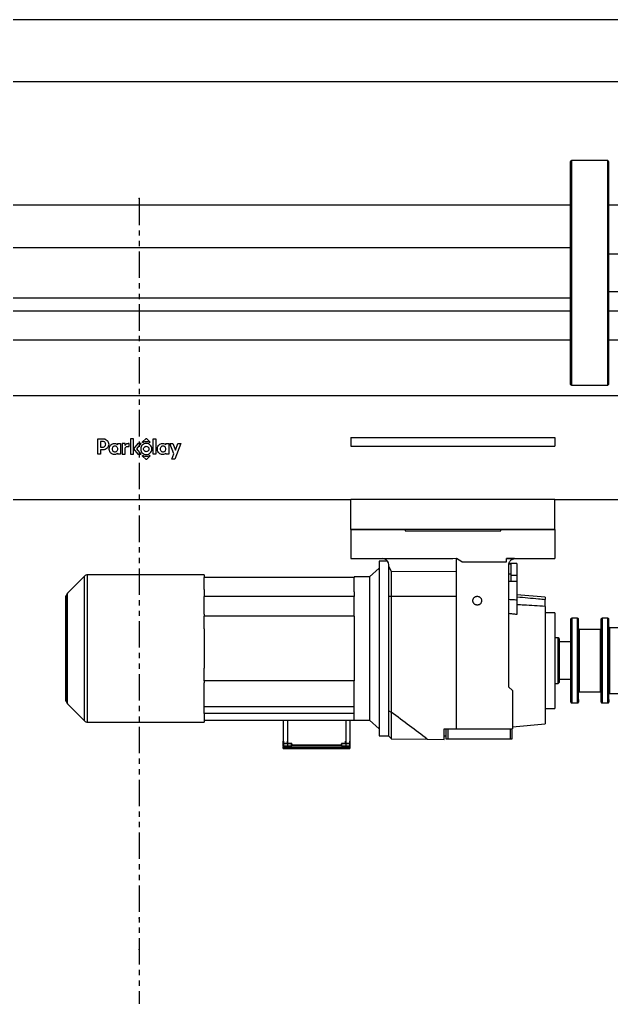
# Model space of a CAD drawing. Header units: millimetres. Extents: x 870 to 18710, y 295 to 21115.
# Drawn here: x 9284 to 9426.3, y 6341.8 to 6576.9 of the extents above; entities that cross this region are included whole.
import ezdxf
from ezdxf.enums import TextEntityAlignment as Align

# ---------------------------------------------------------------- set-up
doc = ezdxf.new("R2010")
doc.units = ezdxf.units.MM
doc.linetypes.add('PHANTOM', pattern=[12.7, 6.35, -1.27, 1.27, -1.27, 1.27, -1.27])
for name, color, linetype in [('PK24-LABEL', 7, 'Continuous'), ('PK24-LOGO', 7, 'Continuous'), ('PK24E-DATA', 7, 'Continuous'), ('PK24E-STRUCT-STEEL', 254, 'Continuous'), ('TEMEL', 3, 'Continuous')]:
    doc.layers.add(name, color=color, linetype=linetype)
for name, color, linetype, true_color in [('PK24E-HELPER', 253, 'PHANTOM', 0xa1a1a1), ('PK24E-SYS-LIFT', 31, 'Continuous', 0xffcc5a), ('PK24E-SYS-SHELF', 31, 'Continuous', 0xffcc5a)]:
    doc.layers.add(name, color=color, linetype=linetype, true_color=true_color)
doc.styles.get("Standard").update_dxf_attribs({"font": 'arial.ttf'})

# ---------------------------------------------------------------- blocks, each defined once
blk = doc.blocks.new('LOGO----DECOR-PK24')
at = {"layer": 'PK24-LOGO'}
for p, q in [((-10, 2.13), (-8.71, 2.13)), ((-10, -1.62), (-10, 2.13)), ((-9.29, 1.47), (-9.29, 0.11)), ((-8.76, 1.47), (-9.29, 1.47)), ((-9.29, 0.11), (-8.76, 0.11)), ((-8.61, 1.46), (-8.76, 1.47)), ((-8.76, 0.11), (-8.61, 0.13)), ((-8.71, 2.13), (-8.43, 2.11)), ((-8.48, 1.42), (-8.61, 1.46)), ((-8.61, 0.13), (-8.48, 0.17)), ((-8.36, 1.35), (-8.48, 1.42)), ((-8.48, 0.17), (-8.36, 0.23)), ((-8.43, 2.11), (-8.3, 2.07)), ((-8.26, 1.27), (-8.36, 1.35)), ((-8.36, 0.23), (-8.26, 0.31)), ((-8.3, 2.07), (-8.17, 2.03)), ((-8.19, 1.17), (-8.26, 1.27)), ((-8.26, 0.31), (-8.19, 0.41)), ((-8.13, 1.05), (-8.19, 1.17)), ((-8.19, 0.41), (-8.13, 0.53)), ((-8.17, 2.03), (-7.94, 1.9)), ((-8.09, 0.93), (-8.13, 1.05)), ((-8.13, 0.53), (-8.09, 0.66)), ((-8.08, 0.79), (-8.09, 0.93)), ((-8.09, 0.66), (-8.08, 0.79)), ((-7.94, 1.9), (-7.74, 1.74)), ((-7.74, 1.74), (-7.58, 1.55)), ((-7.58, 0.04), (-7.74, -0.16)), ((-7.58, 1.55), (-7.46, 1.32)), ((-7.46, 0.27), (-7.58, 0.04)), ((-7.46, 1.32), (-7.38, 1.06)), ((-7.38, 0.52), (-7.46, 0.27)), ((-7.38, 1.06), (-7.36, 0.79)), ((-7.36, 0.79), (-7.38, 0.52)), ((-7.19, -0.02), (-7.16, 0.13)), ((-7.16, 0.13), (-7.11, 0.26)), ((-7.11, 0.26), (-6.98, 0.49)), ((-6.98, 0.49), (-6.82, 0.68)), ((-6.82, 0.68), (-6.62, 0.82)), ((-6.62, 0.82), (-6.41, 0.92)), ((-6.42, 0.06), (-6.48, -0.05)), ((-6.33, 0.17), (-6.42, 0.06)), ((-6.41, 0.92), (-6.19, 0.98)), ((-6.23, 0.25), (-6.33, 0.17)), ((-6.11, 0.31), (-6.23, 0.25)), ((-6.19, 0.98), (-5.97, 1)), ((-5.98, 0.35), (-6.11, 0.31)), ((-5.84, 0.36), (-5.98, 0.35)), ((-5.97, 1), (-5.74, 0.98)), ((-5.71, 0.35), (-5.84, 0.36)), ((-5.74, 0.98), (-5.53, 0.92)), ((-5.58, 0.31), (-5.71, 0.35)), ((-5.47, 0.24), (-5.58, 0.31)), ((-5.53, 0.92), (-5.35, 0.82)), ((-5.37, 0.16), (-5.47, 0.24)), ((-5.29, 0.06), (-5.37, 0.16)), ((-5.35, 0.82), (-5.21, 0.7)), ((-5.23, -0.06), (-5.29, 0.06)), ((-5.21, 0.7), (-5.21, 0.95)), ((-5.21, 0.95), (-4.5, 0.95)), ((-4.5, 0.95), (-4.5, -1.62)), ((-3.41, 0.95), (-4.11, 0.95)), ((-4.11, 0.95), (-4.11, -1.62)), ((-3.41, 0.53), (-3.41, 0.95)), ((-3.36, 0.62), (-3.41, 0.53)), ((-3.37, -0.03), (-3.32, 0.06)), ((-3.29, 0.71), (-3.36, 0.62)), ((-3.32, 0.06), (-3.26, 0.13)), ((-3.22, 0.78), (-3.29, 0.71)), ((-3.26, 0.13), (-3.19, 0.19)), ((-3.14, 0.84), (-3.22, 0.78)), ((-3.19, 0.19), (-3.11, 0.23)), ((-3.05, 0.89), (-3.14, 0.84)), ((-3.11, 0.23), (-3.02, 0.26)), ((-2.94, 0.92), (-3.05, 0.89)), ((-3.02, 0.26), (-2.92, 0.27)), ((-2.83, 0.94), (-2.94, 0.92)), ((-2.92, 0.27), (-2.42, 0.27)), ((-2.7, 0.95), (-2.83, 0.94)), ((-2.42, 0.95), (-2.7, 0.95)), ((-2.42, 0.27), (-2.42, 0.95)), ((-1.42, 2.13), (-2.13, 2.13)), ((-2.13, 2.13), (-2.13, -1.62)), ((-1.42, -1.62), (-1.42, 2.13)), ((-0.37, 0.95), (-1.42, -0.33)), ((-0.61, -0.33), (0.44, 0.95)), ((0.44, 0.95), (-0.37, 0.95)), ((0.44, 0.19), (0.36, -0.06)), ((0.56, 0.41), (0.44, 0.19)), ((0.72, 0.61), (0.56, 0.41)), ((0.92, 0.77), (0.72, 0.61)), ((0.77, 1.32), (0.79, 1.37)), ((0.78, 1.26), (0.77, 1.32)), ((0.81, 1.24), (0.78, 1.26)), ((0.79, 1.37), (1.61, 2.19)), ((0.85, 1.23), (0.81, 1.24)), ((0.89, 1.24), (0.85, 1.23)), ((1.07, 1.32), (0.89, 1.24)), ((1.15, 0.9), (0.92, 0.77)), ((1.27, 1.37), (1.07, 1.32)), ((1.07, -0.08), (1.13, 0.03)), ((1.13, 0.03), (1.21, 0.12)), ((1.4, 0.98), (1.15, 0.9)), ((1.21, 0.12), (1.3, 0.2)), ((1.46, 1.41), (1.27, 1.37)), ((1.3, 0.2), (1.41, 0.26)), ((1.67, 1), (1.4, 0.98)), ((1.41, 0.26), (1.54, 0.3)), ((1.67, 1.42), (1.46, 1.41)), ((1.54, 0.3), (1.67, 0.31)), ((1.61, 2.19), (1.67, 2.21)), ((1.67, 2.21), (1.73, 2.19)), ((1.87, 1.41), (1.67, 1.42)), ((1.94, 0.98), (1.67, 1)), ((1.67, 0.31), (1.8, 0.3)), ((1.73, 2.19), (2.54, 1.37)), ((1.8, 0.3), (1.92, 0.26)), ((2.07, 1.37), (1.87, 1.41)), ((1.92, 0.26), (2.03, 0.2)), ((2.19, 0.9), (1.94, 0.98)), ((2.03, 0.2), (2.13, 0.12)), ((2.26, 1.32), (2.07, 1.37)), ((2.13, 0.12), (2.2, 0.03)), ((2.41, 0.77), (2.19, 0.9)), ((2.2, 0.03), (2.26, -0.08)), ((2.45, 1.24), (2.26, 1.32)), ((2.61, 0.61), (2.41, 0.77)), ((2.48, 1.23), (2.45, 1.24)), ((2.52, 1.24), (2.48, 1.23)), ((2.55, 1.26), (2.52, 1.24)), ((2.54, 1.37), (2.57, 1.32)), ((2.57, 1.32), (2.55, 1.26)), ((2.78, 0.41), (2.61, 0.61)), ((2.9, 0.19), (2.78, 0.41)), ((2.98, -0.06), (2.9, 0.19)), ((3.31, 2.13), (4.01, 2.13)), ((3.31, -1.62), (3.31, 2.13)), ((4.01, 2.13), (4.01, -1.62)), ((4.37, -0.02), (4.4, 0.13)), ((4.4, 0.13), (4.45, 0.26)), ((4.45, 0.26), (4.58, 0.49)), ((4.58, 0.49), (4.74, 0.68)), ((4.74, 0.68), (4.93, 0.82)), ((4.93, 0.82), (5.15, 0.92)), ((5.14, 0.06), (5.08, -0.05)), ((5.23, 0.17), (5.14, 0.06)), ((5.15, 0.92), (5.37, 0.98)), ((5.33, 0.25), (5.23, 0.17)), ((5.45, 0.31), (5.33, 0.25)), ((5.37, 0.98), (5.59, 1)), ((5.58, 0.35), (5.45, 0.31)), ((5.72, 0.36), (5.58, 0.35)), ((5.59, 1), (5.82, 0.98)), ((5.85, 0.35), (5.72, 0.36)), ((5.82, 0.98), (6.03, 0.92)), ((5.98, 0.31), (5.85, 0.35)), ((6.09, 0.24), (5.98, 0.31)), ((6.03, 0.92), (6.21, 0.82)), ((6.19, 0.16), (6.09, 0.24)), ((6.27, 0.06), (6.19, 0.16)), ((6.21, 0.82), (6.35, 0.7)), ((6.32, -0.06), (6.27, 0.06)), ((6.35, 0.7), (6.35, 0.95)), ((6.35, 0.95), (7.06, 0.95)), ((7.06, 0.95), (7.06, -1.62)), ((8.33, -1.51), (7.31, 0.95)), ((7.31, 0.95), (8.05, 0.95)), ((8.05, 0.95), (8.68, -0.63)), ((10, 0.95), (8.51, -2.81)), ((8.68, -0.63), (9.27, 0.95)), ((9.27, 0.95), (10, 0.95)), ((-9.29, -1.62), (-10, -1.62)), ((-8.71, -0.55), (-9.29, -0.55)), ((-9.29, -0.55), (-9.29, -1.62)), ((-8.43, -0.52), (-8.71, -0.55)), ((-8.3, -0.49), (-8.43, -0.52)), ((-8.17, -0.44), (-8.3, -0.49)), ((-7.94, -0.32), (-8.17, -0.44)), ((-7.74, -0.16), (-7.94, -0.32)), ((-7.22, -0.33), (-7.21, -0.17)), ((-7.21, -0.5), (-7.22, -0.33)), ((-7.21, -0.17), (-7.19, -0.02)), ((-7.19, -0.65), (-7.21, -0.5)), ((-7.16, -0.79), (-7.19, -0.65)), ((-7.1, -0.92), (-7.16, -0.79)), ((-6.97, -1.15), (-7.1, -0.92)), ((-6.81, -1.34), (-6.97, -1.15)), ((-6.62, -1.48), (-6.81, -1.34)), ((-6.41, -1.59), (-6.62, -1.48)), ((-6.52, -0.18), (-6.53, -0.33)), ((-6.53, -0.33), (-6.52, -0.47)), ((-6.48, -0.05), (-6.52, -0.18)), ((-6.52, -0.47), (-6.48, -0.6)), ((-6.48, -0.6), (-6.42, -0.72)), ((-6.42, -0.72), (-6.33, -0.82)), ((-6.19, -1.65), (-6.41, -1.59)), ((-6.33, -0.82), (-6.23, -0.9)), ((-6.23, -0.9), (-6.11, -0.97)), ((-5.98, -1.67), (-6.19, -1.65)), ((-6.11, -0.97), (-5.98, -1.01)), ((-5.98, -1.01), (-5.84, -1.02)), ((-5.74, -1.65), (-5.98, -1.67)), ((-5.84, -1.02), (-5.71, -1.01)), ((-5.53, -1.57), (-5.74, -1.65)), ((-5.71, -1.01), (-5.58, -0.97)), ((-5.58, -0.97), (-5.47, -0.9)), ((-5.35, -1.47), (-5.53, -1.57)), ((-5.47, -0.9), (-5.37, -0.82)), ((-5.37, -0.82), (-5.29, -0.72)), ((-5.21, -1.33), (-5.35, -1.47)), ((-5.29, -0.72), (-5.23, -0.6)), ((-5.2, -0.19), (-5.23, -0.06)), ((-5.23, -0.6), (-5.2, -0.47)), ((-5.21, -1.62), (-5.21, -1.33)), ((-5.21, -1.33), (-5.21, -1.33)), ((-4.5, -1.62), (-5.21, -1.62)), ((-5.19, -0.33), (-5.2, -0.19)), ((-5.2, -0.47), (-5.19, -0.33)), ((-4.11, -1.62), (-3.41, -1.62)), ((-3.41, -0.21), (-3.4, -0.12)), ((-3.41, -1.62), (-3.41, -0.21)), ((-3.4, -0.12), (-3.37, -0.03)), ((-2.13, -1.62), (-1.42, -1.62)), ((-1.42, -0.33), (-0.37, -1.62)), ((0.44, -1.62), (-0.61, -0.33)), ((-0.37, -1.62), (0.44, -1.62)), ((0.36, -0.06), (0.33, -0.33)), ((0.33, -0.33), (0.36, -0.6)), ((0.36, -0.6), (0.44, -0.85)), ((0.44, -0.85), (0.56, -1.08)), ((0.56, -1.08), (0.72, -1.28)), ((0.72, -1.28), (0.92, -1.44)), ((0.77, -1.98), (0.78, -1.93)), ((0.79, -2.04), (0.77, -1.98)), ((0.78, -1.93), (0.81, -1.9)), ((1.61, -2.85), (0.79, -2.04)), ((0.81, -1.9), (0.85, -1.89)), ((0.85, -1.89), (0.89, -1.9)), ((0.89, -1.9), (1.07, -1.98)), ((0.92, -1.44), (1.15, -1.56)), ((1.02, -0.33), (1.03, -0.2)), ((1.03, -0.46), (1.02, -0.33)), ((1.03, -0.2), (1.07, -0.08)), ((1.07, -0.59), (1.03, -0.46)), ((1.13, -0.7), (1.07, -0.59)), ((1.07, -1.98), (1.27, -2.04)), ((1.21, -0.79), (1.13, -0.7)), ((1.15, -1.56), (1.4, -1.64)), ((1.3, -0.87), (1.21, -0.79)), ((1.27, -2.04), (1.46, -2.07)), ((1.41, -0.93), (1.3, -0.87)), ((1.4, -1.64), (1.67, -1.67)), ((1.54, -0.97), (1.41, -0.93)), ((1.46, -2.07), (1.67, -2.09)), ((1.67, -0.98), (1.54, -0.97)), ((1.8, -0.97), (1.67, -0.98)), ((1.67, -1.67), (1.94, -1.64)), ((1.67, -2.09), (1.87, -2.07)), ((2.54, -2.04), (1.73, -2.85)), ((1.92, -0.93), (1.8, -0.97)), ((1.87, -2.07), (2.07, -2.04)), ((2.03, -0.87), (1.92, -0.93)), ((1.94, -1.64), (2.19, -1.56)), ((2.13, -0.79), (2.03, -0.87)), ((2.07, -2.04), (2.26, -1.98)), ((2.2, -0.7), (2.13, -0.79)), ((2.19, -1.56), (2.41, -1.44)), ((2.26, -0.59), (2.2, -0.7)), ((2.26, -0.08), (2.3, -0.2)), ((2.3, -0.46), (2.26, -0.59)), ((2.26, -1.98), (2.45, -1.9)), ((2.3, -0.2), (2.31, -0.33)), ((2.31, -0.33), (2.3, -0.46)), ((2.41, -1.44), (2.61, -1.28)), ((2.45, -1.9), (2.48, -1.89)), ((2.48, -1.89), (2.52, -1.9)), ((2.52, -1.9), (2.55, -1.93)), ((2.57, -1.98), (2.54, -2.04)), ((2.55, -1.93), (2.57, -1.98)), ((2.61, -1.28), (2.78, -1.08)), ((2.78, -1.08), (2.9, -0.85)), ((2.9, -0.85), (2.98, -0.6)), ((3, -0.33), (2.98, -0.06)), ((2.98, -0.6), (3, -0.33)), ((4.01, -1.62), (3.31, -1.62)), ((4.34, -0.17), (4.37, -0.02)), ((4.34, -0.33), (4.34, -0.17)), ((4.34, -0.5), (4.34, -0.33)), ((4.37, -0.65), (4.34, -0.5)), ((4.4, -0.79), (4.37, -0.65)), ((4.46, -0.92), (4.4, -0.79)), ((4.59, -1.15), (4.46, -0.92)), ((4.75, -1.34), (4.59, -1.15)), ((4.94, -1.48), (4.75, -1.34)), ((5.15, -1.59), (4.94, -1.48)), ((5.04, -0.18), (5.03, -0.33)), ((5.03, -0.33), (5.04, -0.47)), ((5.08, -0.05), (5.04, -0.18)), ((5.04, -0.47), (5.08, -0.6)), ((5.08, -0.6), (5.14, -0.72)), ((5.14, -0.72), (5.23, -0.82)), ((5.37, -1.65), (5.15, -1.59)), ((5.23, -0.82), (5.33, -0.9)), ((5.33, -0.9), (5.45, -0.97)), ((5.58, -1.67), (5.37, -1.65)), ((5.45, -0.97), (5.58, -1.01)), ((5.58, -1.01), (5.72, -1.02)), ((5.81, -1.65), (5.58, -1.67)), ((5.72, -1.02), (5.85, -1.01)), ((6.03, -1.57), (5.81, -1.65)), ((5.85, -1.01), (5.98, -0.97)), ((5.98, -0.97), (6.09, -0.9)), ((6.21, -1.47), (6.03, -1.57)), ((6.09, -0.9), (6.19, -0.82)), ((6.19, -0.82), (6.27, -0.72)), ((6.35, -1.33), (6.21, -1.47)), ((6.27, -0.72), (6.32, -0.6)), ((6.36, -0.19), (6.32, -0.06)), ((6.32, -0.6), (6.36, -0.47)), ((6.35, -1.62), (6.35, -1.33)), ((6.35, -1.33), (6.35, -1.33)), ((7.06, -1.62), (6.35, -1.62)), ((6.37, -0.33), (6.36, -0.19)), ((6.36, -0.47), (6.37, -0.33)), ((7.8, -2.81), (8.33, -1.51)), ((1.67, -2.88), (1.61, -2.85)), ((1.73, -2.85), (1.67, -2.88)), ((8.51, -2.81), (7.8, -2.81))]:
    blk.add_line(p, q, dxfattribs=at)
blk = doc.blocks.new('ELIFT-DU--BACK-COMP-PKE24')
at = {"layer": 'PK24E-SYS-LIFT', "linetype": 'Continuous', "lineweight": 25}
for p, q in [((103.65, 128.35), (103.65, 181.95)), ((112.55, 182.15), (103.85, 182.15)), ((103.85, 182.15), (103.85, 128.15)), ((112.55, 128.15), (112.55, 182.15)), ((112.75, 181.95), (112.75, 128.35)), ((103.65, 171.45), (-103.65, 171.45)), ((153.5, 171.45), (112.75, 171.45)), ((103.65, 161.15), (-103.65, 161.15)), ((117.25, 159.65), (112.75, 159.65)), ((112.75, 150.65), (117.25, 150.65)), ((-103.65, 149.15), (103.65, 149.15)), ((103.65, 145.95), (-103.65, 145.95)), ((117.25, 145.95), (112.75, 145.95)), ((103.65, 138.95), (-103.65, 138.95)), ((117.25, 138.95), (112.75, 138.95)), ((103.85, 128.15), (112.55, 128.15)), ((-117.25, 125.65), (117.25, 125.65)), ((50.85, 115.6), (50.85, 113.5)), ((50.85, 115.6), (99.85, 115.6)), ((99.85, 115.6), (99.85, 113.5)), ((50.85, 113.5), (99.85, 113.5)), ((-71.85, 100.65), (50.85, 100.65)), ((99.85, 100.65), (50.85, 100.65)), ((50.85, 93.45), (50.85, 100.65)), ((99.85, 93.45), (99.85, 100.65)), ((99.85, 100.65), (127.55, 100.65)), ((50.85, 93.45), (50.85, 86.45)), ((50.85, 93.45), (63.85, 93.45)), ((99.85, 93.45), (50.85, 93.45)), ((63.85, 93.45), (63.85, 93.15)), ((63.85, 93.15), (86.85, 93.15)), ((86.85, 93.15), (86.85, 93.45)), ((86.85, 93.45), (99.85, 93.45)), ((99.85, 93.45), (99.85, 86.45)), ((50.85, 86.45), (75.35, 86.45)), ((59.65, 85.85), (57.65, 85.85)), ((57.65, 85.85), (57.65, 43.85)), ((58.91, 86.38), (75.35, 86.45)), ((59.95, 84.6), (59.95, 84.95)), ((76.25, 86.45), (75.35, 86.41)), ((75.35, 86.41), (75.35, 86.45)), ((76.25, 83.45), (76.25, 86.45)), ((77.49, 85.65), (76.25, 86.45)), ((77.49, 85.65), (88.2, 85.65)), ((88.2, 86.45), (99.85, 86.45)), ((88.2, 85.65), (88.2, 86.45)), ((89.25, 85.15), (88.75, 85.15)), ((88.75, 84.95), (88.75, 55.65)), ((90.75, 85.27), (88.79, 85.27)), ((89.25, 85.15), (89.25, 82.71)), ((90.75, 85.27), (90.75, 82.48)), ((15.6, 82.55), (-12.44, 82.55)), ((-12.44, 47.15), (-12.44, 82.55)), ((15.6, 82.55), (15.6, 81.9)), ((57.65, 84.14), (55.3, 82.1)), ((59.95, 84.6), (60.55, 83.39)), ((59.95, 77.47), (59.95, 84.6)), ((60.55, 83.39), (76.25, 83.45)), ((60.55, 83.39), (60.55, 77.46)), ((76.25, 77.45), (76.25, 83.45)), ((89.25, 82.71), (88.75, 82.71)), ((89.25, 82.71), (89.25, 80.92)), ((89.25, 82.48), (90.75, 82.48)), ((90.75, 82.48), (90.75, 80.92)), ((-13.14, 82.26), (-17.24, 78.16)), ((-13.14, 47.44), (-13.14, 82.26)), ((15.6, 79.05), (15.6, 81.9)), ((51.6, 81.9), (15.6, 81.9)), ((55.3, 82.1), (51.6, 82.1)), ((51.6, 82.1), (51.6, 81.9)), ((51.6, 78.49), (51.6, 81.9)), ((55.3, 82.1), (55.3, 47.6)), ((90.75, 80.92), (88.75, 80.92)), ((90.75, 80.92), (90.75, 76.57)), ((-17.51, 52.04), (-17.51, 77.66)), ((-17.24, 51.54), (-17.24, 78.16)), ((15.6, 79.05), (15.6, 77.37)), ((51.6, 78.49), (51.6, 77.37)), ((97.55, 77.18), (90.75, 77.78)), ((-17.7, 77.35), (-17.7, 52.35)), ((15.6, 73.12), (15.6, 77.37)), ((51.6, 77.37), (15.6, 77.37)), ((51.6, 72.63), (51.6, 77.37)), ((59.95, 49.83), (59.95, 77.47)), ((59.95, 77.47), (60.55, 77.46)), ((60.55, 77.46), (76.25, 77.45)), ((60.55, 77.46), (60.55, 49.53)), ((76.25, 45.55), (76.25, 77.45)), ((97.55, 77.18), (97.55, 76.64)), ((97.55, 74.98), (97.55, 76.64)), ((15.6, 73.12), (15.6, 72.63)), ((97.55, 74.98), (97.55, 46.72)), ((99.85, 73.45), (97.55, 73.45)), ((99.85, 73.45), (99.85, 61.95)), ((15.6, 69.6), (15.6, 72.63)), ((51.6, 72.63), (15.6, 72.63)), ((51.6, 72.63), (51.6, 67.47)), ((103.7, 52.58), (103.7, 71.95)), ((105.3, 72.15), (103.9, 72.15)), ((103.9, 72.15), (103.9, 52.39)), ((105.3, 52.39), (105.3, 72.15)), ((105.5, 52.58), (105.5, 71.95)), ((111, 52.58), (111, 71.95)), ((112.6, 72.15), (111.2, 72.15)), ((111.2, 72.15), (111.2, 52.39)), ((112.6, 52.39), (112.6, 72.15)), ((112.8, 52.58), (112.8, 71.95)), ((15.6, 69.6), (15.6, 60.1)), ((110.8, 69.45), (105.7, 69.45)), ((105.7, 69.45), (105.7, 54.92)), ((110.8, 54.92), (110.8, 69.45)), ((119, 69.85), (113, 69.85)), ((113, 69.85), (113, 54.54)), ((51.6, 67.47), (51.6, 62.23)), ((100.65, 67.45), (99.85, 67.45)), ((100.85, 67.25), (100.65, 67.45)), ((100.65, 56.45), (100.65, 67.45)), ((100.85, 67.25), (100.85, 56.65)), ((103.7, 66.45), (100.85, 66.45)), ((51.6, 62.23), (51.6, 57.07)), ((99.85, 61.95), (99.85, 50.45)), ((15.6, 57.07), (15.6, 60.1)), ((15.6, 57.07), (15.6, 56.58)), ((51.6, 57.07), (15.6, 57.07)), ((15.6, 50.8), (15.6, 56.58)), ((51.6, 50.8), (51.6, 57.07)), ((99.85, 56.45), (100.65, 56.45)), ((100.65, 56.45), (100.85, 56.65)), ((100.85, 57.45), (103.7, 57.45)), ((89.65, 54.75), (88.75, 55.65)), ((89.65, 54.75), (89.65, 45.55)), ((105.7, 54.92), (105.7, 54.45)), ((105.7, 54.45), (110.8, 54.45)), ((110.8, 54.45), (110.8, 54.92)), ((113, 54.54), (113, 54.05)), ((103.7, 51.95), (103.7, 52.58)), ((103.9, 52.39), (103.9, 51.75)), ((103.9, 51.75), (105.3, 51.75)), ((105.3, 51.75), (105.3, 52.39)), ((105.5, 52.58), (105.5, 51.95)), ((111, 51.95), (111, 52.58)), ((111.2, 52.39), (111.2, 51.75)), ((111.2, 51.75), (112.6, 51.75)), ((112.6, 51.75), (112.6, 52.39)), ((112.8, 52.58), (112.8, 51.95)), ((113, 54.05), (119, 54.05)), ((-17.24, 51.54), (-13.14, 47.44)), ((51.6, 50.8), (15.6, 50.8)), ((15.6, 49.2), (15.6, 50.8)), ((51.6, 49.2), (51.6, 50.8)), ((59.95, 49.83), (60.54, 49.52)), ((59.95, 43.8), (59.95, 49.83)), ((60.55, 49.53), (60.54, 49.52)), ((60.54, 49.52), (60.54, 43.19)), ((97.55, 50.45), (99.85, 50.45)), ((-12.44, 47.15), (15.6, 47.15)), ((15.6, 49.2), (15.6, 49.19)), ((51.6, 49.2), (15.6, 49.2)), ((15.6, 49.19), (15.6, 47.6)), ((15.6, 47.6), (15.6, 47.15)), ((15.6, 47.6), (51.6, 47.6)), ((34.6, 47.6), (34.6, 42.6)), ((35.6, 47.6), (35.6, 42.6)), ((49.6, 47.6), (49.6, 42.6)), ((50.6, 47.6), (50.6, 42.6)), ((51.6, 47.6), (51.6, 49.2)), ((51.6, 47.6), (55.3, 47.6)), ((55.3, 47.6), (57.65, 45.56)), ((73.25, 45.55), (76.25, 45.55)), ((73.25, 42.95), (73.25, 45.55)), ((73.75, 43.05), (73.75, 45.55)), ((74.16, 45.55), (74.16, 43.05)), ((76.25, 45.55), (89.65, 45.55)), ((89.16, 43.05), (89.16, 45.55)), ((89.55, 45.55), (89.55, 43.05)), ((89.65, 46.03), (97.55, 46.72)), ((34.6, 42.6), (34.63, 42.6)), ((34.6, 42.05), (34.6, 42.6)), ((34.63, 42.6), (34.63, 42.05)), ((35.57, 42.05), (35.57, 42.6)), ((35.57, 42.6), (35.6, 42.6)), ((35.6, 42.6), (35.64, 42.6)), ((35.64, 42.6), (35.64, 42.05)), ((49.56, 42.05), (49.56, 42.6)), ((49.56, 42.6), (49.6, 42.6)), ((49.6, 42.6), (49.63, 42.6)), ((49.63, 42.6), (49.63, 42.05)), ((50.57, 42.6), (50.6, 42.6)), ((50.57, 42.05), (50.57, 42.6)), ((50.6, 42.6), (50.6, 42.05)), ((57.65, 43.85), (59.95, 43.85)), ((60.54, 43.19), (59.95, 43.8)), ((60.54, 43.19), (60.55, 43.17)), ((60.55, 43.17), (69.2, 43.02)), ((69.2, 43.02), (73.25, 42.95)), ((73.75, 43.8), (73.25, 43.8)), ((74.16, 43.05), (73.75, 43.05)), ((89.16, 43.05), (74.16, 43.05)), ((89.55, 43.05), (89.16, 43.05)), ((34.63, 42.05), (34.6, 42.05)), ((34.6, 42.05), (34.6, 41.95)), ((34.65, 41.95), (34.6, 41.95)), ((34.6, 41.38), (34.6, 41.95)), ((34.65, 41.38), (34.6, 41.38)), ((34.6, 41.26), (34.6, 41.38)), ((34.6, 41.26), (34.6, 41.16)), ((34.65, 41.16), (34.6, 41.16)), ((34.6, 41.09), (34.6, 41.16)), ((34.65, 41.09), (34.6, 41.09)), ((34.6, 40.99), (34.6, 41.09)), ((34.6, 40.98), (34.6, 40.99)), ((34.6, 40.88), (34.6, 40.98)), ((34.6, 40.82), (34.6, 40.88)), ((34.63, 42.05), (35.57, 42.05)), ((34.65, 42), (34.66, 42)), ((34.65, 41.95), (34.65, 42)), ((35.6, 41.95), (34.65, 41.95)), ((34.65, 41.95), (34.65, 41.38)), ((34.65, 41.33), (34.65, 41.38)), ((34.65, 41.38), (35.6, 41.38)), ((34.65, 41.33), (34.65, 41.21)), ((35.6, 41.33), (34.65, 41.33)), ((34.65, 41.21), (50.55, 41.21)), ((34.65, 41.21), (34.65, 41.16)), ((50.55, 41.16), (34.65, 41.16)), ((34.65, 41.16), (34.65, 41.09)), ((34.65, 41.09), (50.55, 41.09)), ((34.65, 41.09), (34.65, 40.94)), ((34.65, 40.94), (50.55, 40.94)), ((34.65, 40.94), (34.65, 40.83)), ((34.65, 40.83), (50.55, 40.83)), ((34.65, 40.83), (34.65, 40.77)), ((34.65, 40.77), (50.55, 40.77)), ((35.61, 42), (34.66, 42)), ((35.64, 42.05), (35.57, 42.05)), ((35.6, 42), (35.6, 41.95)), ((35.6, 41.95), (35.6, 41.38)), ((36.6, 41.95), (35.6, 41.95)), ((35.6, 41.33), (35.6, 41.38)), ((35.61, 42), (35.64, 42)), ((35.64, 42.05), (35.64, 42)), ((35.64, 42.05), (36.55, 42.05)), ((36.55, 42), (35.64, 42)), ((36.55, 42), (36.55, 42.05)), ((36.65, 41.95), (36.6, 41.95)), ((36.6, 41.64), (36.6, 41.95)), ((36.65, 41.64), (36.6, 41.64)), ((36.6, 41.51), (36.6, 41.64)), ((36.65, 41.95), (36.65, 41.64)), ((36.65, 41.64), (48.55, 41.64)), ((36.65, 41.64), (36.65, 41.59)), ((48.55, 41.59), (36.65, 41.59)), ((36.65, 41.59), (36.65, 41.46)), ((48.55, 41.64), (48.55, 41.95)), ((48.6, 41.95), (48.55, 41.95)), ((48.55, 41.64), (48.55, 41.59)), ((48.6, 41.64), (48.55, 41.64)), ((48.55, 41.46), (48.55, 41.59)), ((48.57, 41.44), (48.55, 41.46)), ((48.6, 41.95), (48.6, 41.64)), ((49.6, 41.95), (48.6, 41.95)), ((48.6, 41.64), (48.6, 41.51)), ((48.65, 42.05), (48.65, 42)), ((48.65, 42.05), (49.56, 42.05)), ((49.56, 42), (48.65, 42)), ((49.63, 42.05), (49.56, 42.05)), ((49.56, 42), (49.56, 42.05)), ((49.56, 42), (49.59, 42)), ((50.54, 42), (49.59, 42)), ((49.6, 41.95), (49.6, 42)), ((49.6, 41.95), (49.6, 41.38)), ((50.55, 41.95), (49.6, 41.95)), ((49.6, 41.38), (49.6, 41.33)), ((49.6, 41.38), (50.55, 41.38)), ((50.55, 41.33), (49.6, 41.33)), ((49.63, 42.05), (50.57, 42.05)), ((50.54, 42), (50.55, 42)), ((50.55, 42), (50.55, 41.95)), ((50.6, 41.95), (50.55, 41.95)), ((50.55, 41.38), (50.55, 41.95)), ((50.6, 41.38), (50.55, 41.38)), ((50.55, 41.38), (50.55, 41.33)), ((50.55, 41.21), (50.55, 41.33)), ((50.55, 41.21), (50.55, 41.16)), ((50.6, 41.16), (50.55, 41.16)), ((50.55, 41.09), (50.55, 41.16)), ((50.6, 41.09), (50.55, 41.09)), ((50.55, 40.94), (50.55, 41.09)), ((50.55, 40.83), (50.55, 40.94)), ((50.55, 40.77), (50.55, 40.83)), ((50.6, 42.05), (50.57, 42.05)), ((50.6, 41.95), (50.6, 42.05)), ((50.6, 41.95), (50.6, 41.38)), ((50.6, 41.38), (50.6, 41.26)), ((50.6, 41.16), (50.6, 41.26)), ((50.6, 41.16), (50.6, 41.09)), ((50.6, 41.09), (50.6, 40.99)), ((50.6, 40.99), (50.6, 40.98)), ((50.6, 40.98), (50.6, 40.88)), ((50.6, 40.88), (50.6, 40.82))]:
    blk.add_line(p, q, dxfattribs=at)
at = {"layer": 'PK24E-SYS-LIFT', "linetype": 'Continuous', "lineweight": 25, "flags": 128}
for points in [[(90.15, 86.45), (88.75, 86.45), (88.2, 86.45)], [(34.6, 40.98), (34.6, 40.98), (34.6, 40.98)], [(50.6, 40.98), (50.6, 40.98), (50.6, 40.98)]]:
    blk.add_lwpolyline(points, dxfattribs=at)
at = {"layer": 'PK24E-SYS-LIFT', "linetype": 'Continuous', "lineweight": 25}
for centre, radius, start, end in [((103.85, 181.95), 0.2, 90, 180), ((112.55, 181.95), 0.2, 0, 90), ((103.85, 128.35), 0.2, 180, 270), ((112.55, 128.35), 0.2, 270, 0), ((58.45, 84.95), 1.5, 72.2431, 90), ((58.45, 84.95), 1.5, 0, 72.2431), ((90.25, 84.95), 1.5, 90, 93.9312), ((-12.44, 81.55), 1, 90, 135), ((-17.35, 77.35), 0.35, 117.8212, 180), ((-16.54, 77.45), 1, 135, 167.922), ((103.9, 71.95), 0.2, 90, 180), ((105.3, 71.95), 0.2, 0, 90), ((111.2, 71.95), 0.2, 90, 180), ((112.6, 71.95), 0.2, 0, 90), ((105.7, 69.65), 0.2, 180, 270), ((110.8, 69.65), 0.2, 270, 0), ((113, 70.05), 0.2, 180, 270), ((105.7, 54.25), 0.2, 90, 180), ((110.8, 54.25), 0.2, 0, 90), ((-17.35, 52.35), 0.35, 180, 242.1788), ((-16.54, 52.25), 1, 192.078, 225), ((103.9, 51.95), 0.2, 180, 270), ((105.3, 51.95), 0.2, 270, 0), ((111.2, 51.95), 0.2, 180, 270), ((112.6, 51.95), 0.2, 270, 0), ((113, 53.85), 0.2, 90, 180), ((-12.44, 48.15), 1, 225, 270), ((34.65, 42.05), 0.05, 180, 270), ((34.65, 41.38), 0.0498, 180.1824, 270.1807), ((34.65, 41.26), 0.0499, 180.1163, 270.1096), ((34.65, 40.99), 0.05, 180, 270), ((34.65, 40.88), 0.05, 180, 270), ((34.65, 40.82), 0.05, 180, 270), ((34.67, 42.04), 0.0446, 171.9544, 258.5816), ((35.61, 42.04), 0.0446, 171.9533, 258.5781), ((36.55, 41.95), 0.1, 0, 90), ((36.55, 41.95), 0.05, 0, 90), ((36.65, 41.64), 0.0497, 180.326, 270.3092), ((36.65, 41.51), 0.0498, 180.2454, 270.2381), ((48.65, 41.95), 0.1, 90, 180), ((48.55, 41.64), 0.0497, 269.6908, 359.674), ((48.55, 41.51), 0.0498, 269.7619, 359.7546), ((48.65, 41.95), 0.05, 90, 180), ((49.59, 42.04), 0.0446, 281.4219, 8.0467), ((50.53, 42.04), 0.0446, 281.4183, 8.0548), ((50.55, 42.05), 0.05, 270, 0), ((50.55, 41.38), 0.0498, 269.8178, 359.8259), ((50.55, 41.26), 0.0499, 269.889, 359.892), ((50.55, 40.99), 0.05, 270, 0), ((50.55, 40.88), 0.05, 270, 0), ((50.55, 40.82), 0.05, 270, 0)]:
    blk.add_arc(centre, radius, start, end, dxfattribs=at)
blk.add_ellipse((-195.13, 80.26), major_axis=(335.48, -139.68), ratio=0.263049, start_param=0.78, end_param=0.82023, dxfattribs=at)
for points, knots in [([(88.75, 84.95), (88.75, 85.03), (88.76, 85.2), (88.83, 85.45), (88.93, 85.68), (89.07, 85.89), (89.25, 86.08), (89.45, 86.23), (89.68, 86.34), (89.91, 86.42), (90.07, 86.44), (90.15, 86.45)], [0, 0, 0, 0, 0.11231, 0.224619, 0.336924, 0.449232, 0.561575, 0.673919, 0.786272, 0.898625, 1, 1, 1, 1]), ([(80.45, 77.08), (80.41, 77.03), (80.32, 76.93), (80.22, 76.74), (80.17, 76.54), (80.15, 76.33), (80.17, 76.13), (80.24, 75.93), (80.34, 75.75), (80.47, 75.59), (80.63, 75.46), (80.82, 75.37), (81.02, 75.31), (81.22, 75.29), (81.43, 75.32), (81.63, 75.38), (81.81, 75.48), (81.97, 75.61), (82.1, 75.78), (82.19, 75.96), (82.25, 76.16), (82.26, 76.37), (82.24, 76.57), (82.18, 76.77), (82.08, 76.95), (81.94, 77.11), (81.78, 77.24), (81.6, 77.33), (81.4, 77.39), (81.19, 77.41), (80.99, 77.38), (80.79, 77.32), (80.61, 77.22), (80.5, 77.13), (80.45, 77.08)], [0, 0, 0, 0, 0.031428, 0.062682, 0.093982, 0.125139, 0.156467, 0.187618, 0.218907, 0.250146, 0.281338, 0.312653, 0.343797, 0.375123, 0.406315, 0.437582, 0.468878, 0.500048, 0.531385, 0.562541, 0.593846, 0.625083, 0.65629, 0.687603, 0.718746, 0.750069, 0.781244, 0.812513, 0.843793, 0.874966, 0.906298, 0.937452, 0.96877, 1, 1, 1, 1]), ([(88.75, 76.68), (89.21, 76.65), (89.88, 76.62), (90.55, 76.58), (90.75, 76.57)], [0, 0, 0, 0, 0.693136, 1, 1, 1, 1]), ([(90.75, 77.27), (92.48, 77.12), (94.74, 76.91), (97.01, 76.69), (97.55, 76.64)], [0, 0, 0, 0, 0.761395, 1, 1, 1, 1]), ([(90.75, 76.57), (90.75, 76.35), (90.75, 75.9), (90.75, 75.22), (90.75, 74.55), (90.75, 73.97), (90.75, 73.46), (90.75, 73.18), (90.75, 73.04)], [0, 0, 0, 0, 0.175036, 0.355137, 0.530177, 0.710316, 0.853766, 1, 1, 1, 1]), ([(97.55, 74.98), (95.82, 75.08), (93.56, 75.2), (91.29, 75.34), (90.75, 75.37)], [0, 0, 0, 0, 0.761407, 1, 1, 1, 1]), ([(90.75, 73.04), (90.43, 73.07), (89.76, 73.14), (89.1, 73.2), (88.75, 73.24)], [0, 0, 0, 0, 0.481164, 1, 1, 1, 1]), ([(35.6, 41.38), (35.67, 41.38), (35.86, 41.38), (36.14, 41.4), (36.39, 41.42), (36.57, 41.46), (36.59, 41.49), (36.6, 41.51)], [0, 0, 0, 0, 0.136408, 0.350577, 0.566327, 0.783148, 1, 1, 1, 1]), ([(36.65, 41.46), (36.64, 41.44), (36.61, 41.41), (36.43, 41.38), (36.16, 41.35), (35.87, 41.33), (35.68, 41.33), (35.6, 41.33)], [0, 0, 0, 0, 0.216833, 0.433696, 0.649438, 0.863605, 1, 1, 1, 1]), ([(49.6, 41.33), (49.48, 41.33), (49.25, 41.34), (48.93, 41.36), (48.7, 41.39), (48.59, 41.42), (48.57, 41.43), (48.57, 41.44)], [0, 0, 0, 0, 0.240515, 0.481051, 0.722248, 0.964971, 1, 1, 1, 1]), ([(48.6, 41.51), (48.61, 41.5), (48.62, 41.47), (48.74, 41.44), (48.97, 41.41), (49.26, 41.39), (49.49, 41.38), (49.6, 41.38)], [0, 0, 0, 0, 0.146419, 0.361088, 0.574461, 0.787236, 1, 1, 1, 1])]:
    blk.add_open_spline(points, degree=3, knots=knots, dxfattribs=at)
at = {"linetype": 'Continuous'}
blk.add_blockref('LOGO----DECOR-PK24', (0, 113.15), dxfattribs=at)
blk = doc.blocks.new('*U45')
at = {"layer": 'PK24E-HELPER'}
blk.add_line((-0.01, 2259.49), (0, -1449.01), dxfattribs=at)
at = {"layer": 'PK24E-STRUCT-STEEL'}
blk.add_lwpolyline([(-154.51, 2302.54), (154.49, 2302.54), (154.49, 2287.54), (-154.51, 2287.54)], close=True, dxfattribs=at)
at = {"layer": 'PK24E-SYS-SHELF'}
blk.add_blockref('ELIFT-DU--BACK-COMP-PKE24', (-0.01, 2086.49), dxfattribs=at)
blk = doc.blocks.new('*U39')
at = {"layer": 'PK24E-HELPER'}
for p in [(0, 173), (0, 0)]:
    blk.add_point(p, dxfattribs=at)
at = {"layer": 'PK24-LABEL'}
blk.add_attdef('LEVEL_ID', text='', height=5, dxfattribs=at).set_placement((1102.57, 10.38), align=Align.CENTER)
at = {"layer": 'PK24E-DATA'}
for tag, p in [('COMP_TYPE', (170.5, 13.5)), ('GROUND_ID', (170.5, 3.5))]:
    blk.add_attdef(tag, p, '', height=5, dxfattribs=at)

msp = doc.modelspace()

# ---------------------------------------------------------------- block references
msp.add_blockref('*U45', (9312.83, 4274.38))
at = {"layer": 'TEMEL', "xscale": -1, "rotation": 359.9991899018215}
for p in [(9312.82, 6360.88), (9312.82, 6180.38)]:
    msp.add_blockref('*U39', p, dxfattribs=at)
at = {"layer": 'TEMEL', "rotation": 0.000368066748518}
for p in [(9312.82, 6360.88), (9312.82, 6180.38)]:
    msp.add_blockref('*U39', p, dxfattribs=at)

doc.saveas('drawing.dxf')
